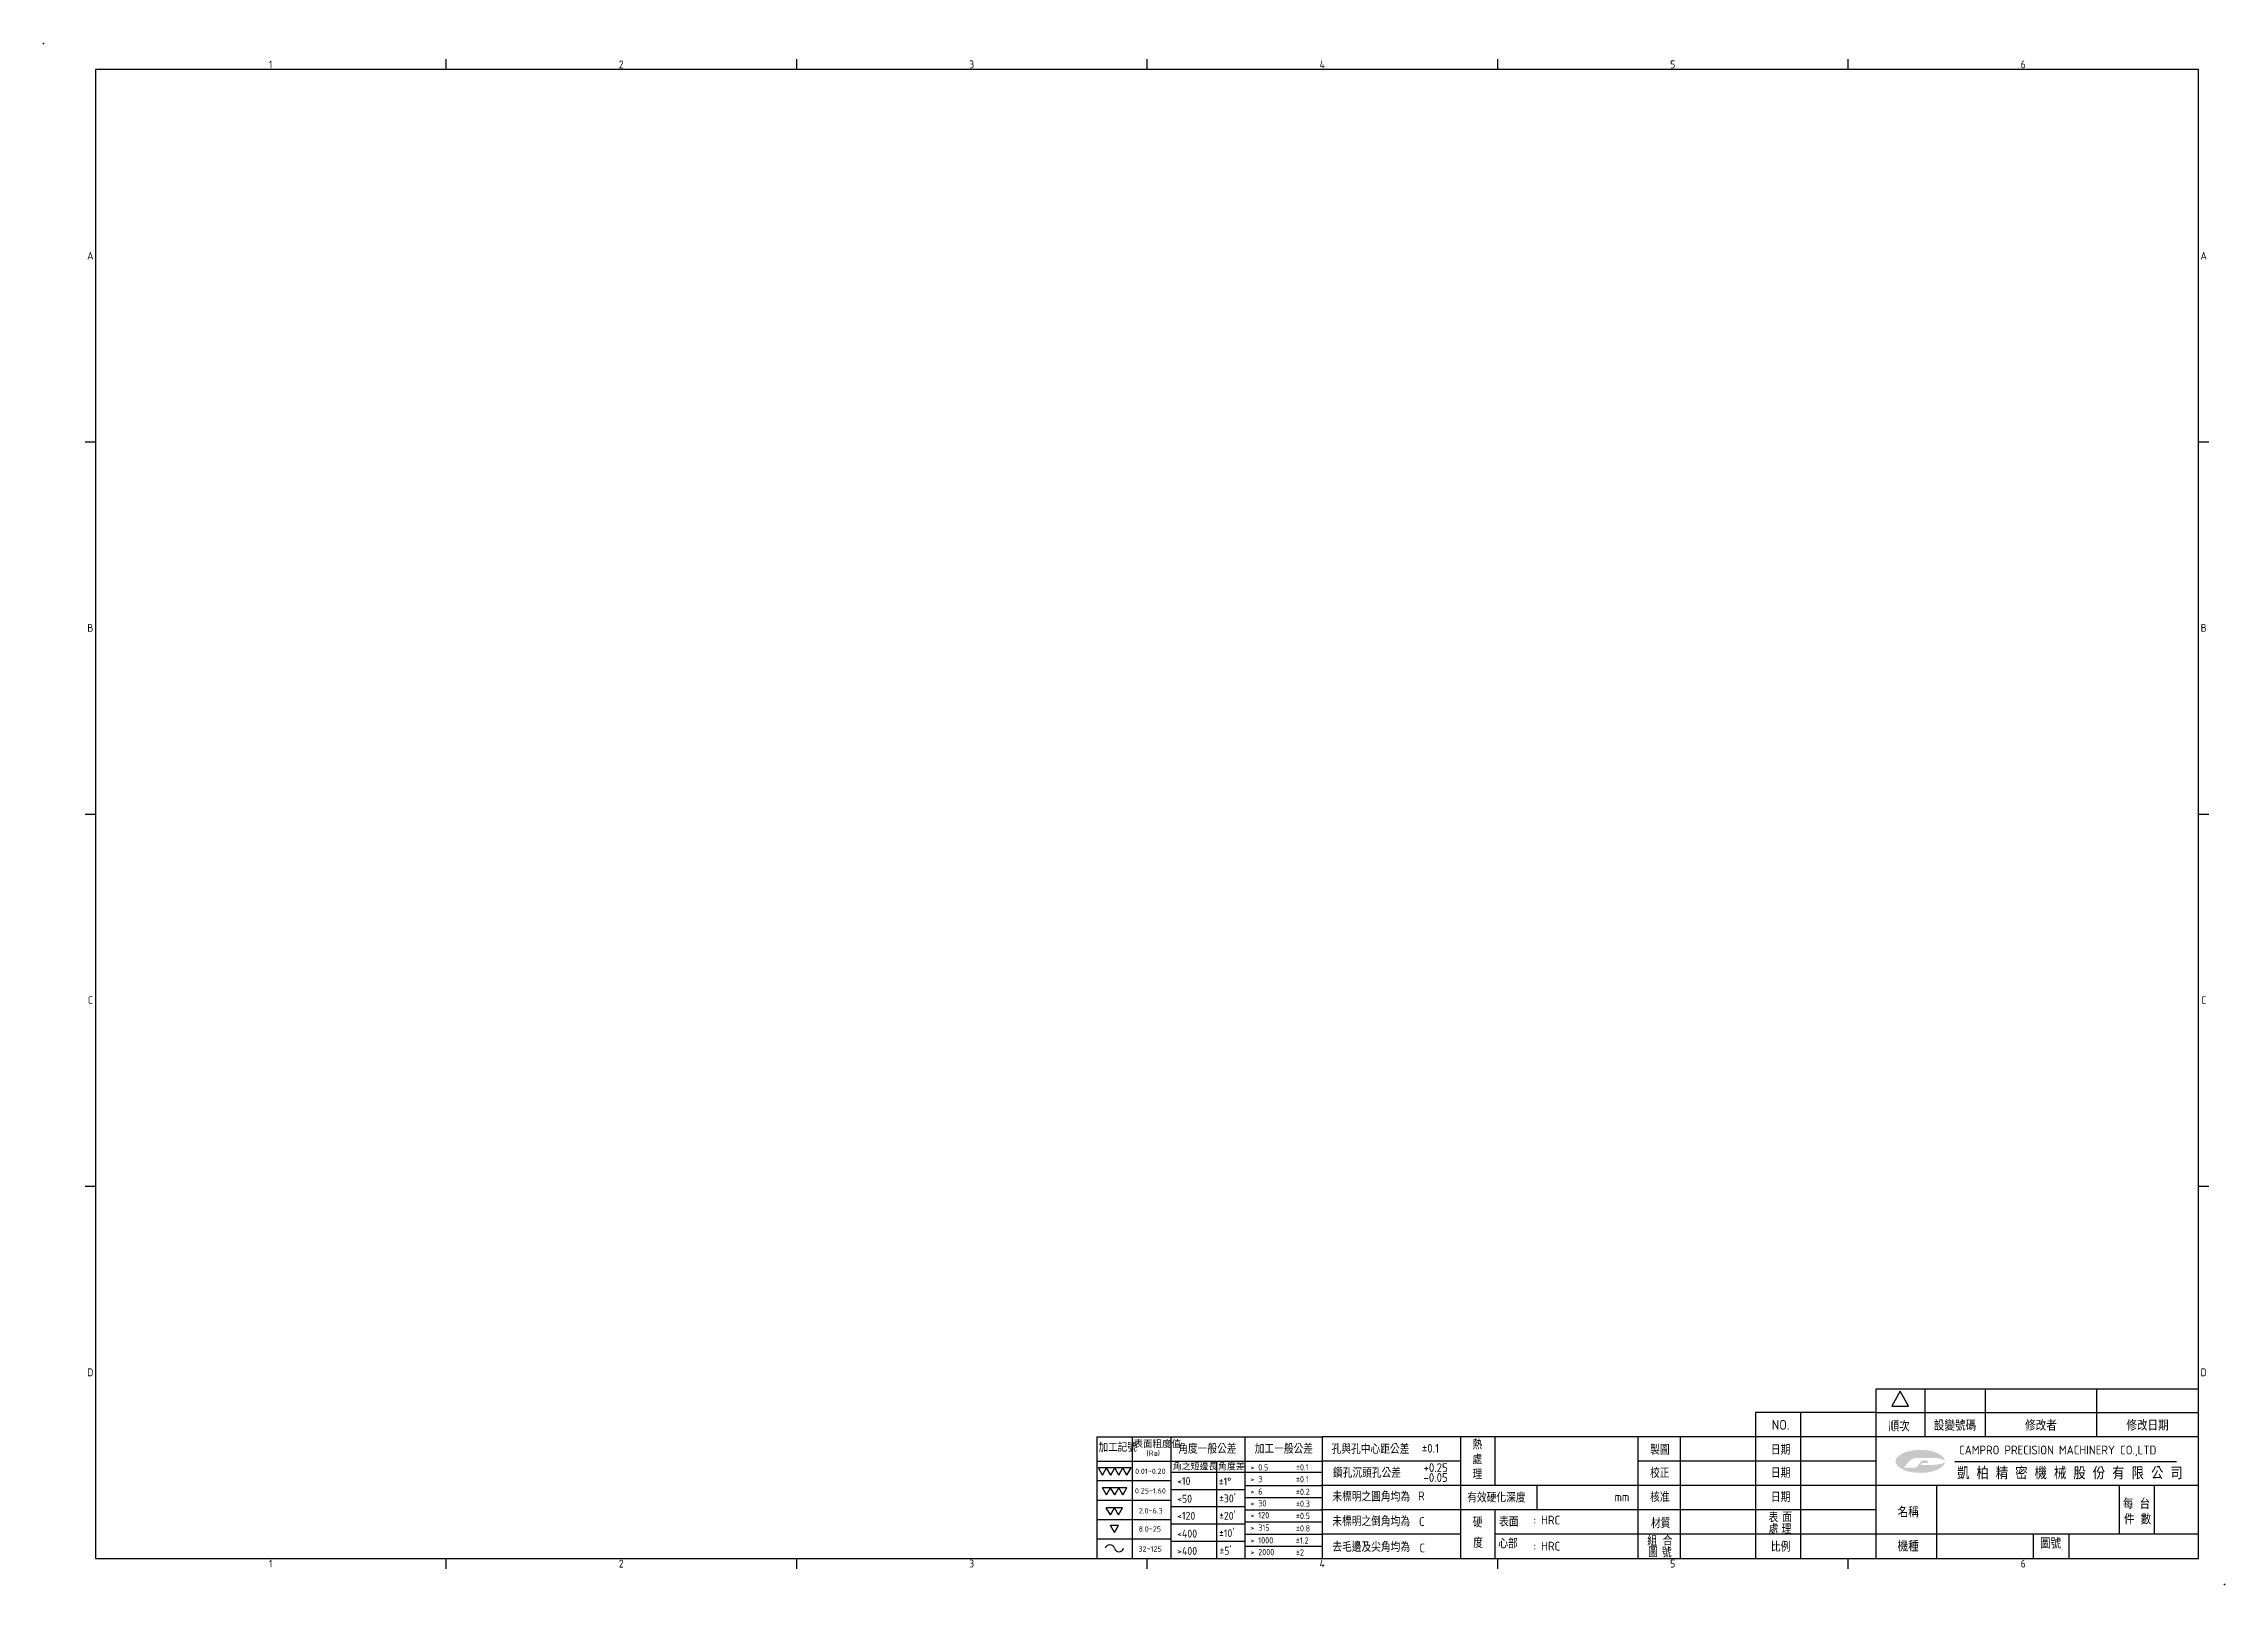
# Model space of a CAD drawing. Extents: x 899 to 1740, y -4046 to -3452.
import ezdxf
from ezdxf.enums import TextEntityAlignment as Align

# ---------------------------------------------------------------- set-up
doc = ezdxf.new("R2010")
doc.units = 0
doc.header["$LTSCALE"] = 6
doc.layers.add('BORDER', color=7, linetype='CONTINUOUS')
doc.styles.get("Standard").update_dxf_attribs({"font": 'isocp.shx', "bigfont": 'CHINESET.shx'})

msp = doc.modelspace()

# ---------------------------------------------------------------- hatches: boundary and pattern name
at = {"layer": 'BORDER', "linetype": 'Continuous'}
h = msp.add_hatch(color=13, dxfattribs=at)
edge = h.paths.add_edge_path(flags=16)
edge.add_arc((1621.77, -4001.93), 4.76, 90, 141.873)
edge.add_line((1618.03, -3999), (1616.52, -4000.91))
edge.add_line((1616.52, -4000.91), (1621.09, -4000.91))
edge.add_arc((1621.09, -4000.57), 0.34, 270, 329.53809)
edge.add_line((1621.38, -4000.75), (1622.94, -3998.73))
edge.add_arc((1624.01, -3999.55), 1.36, 90, 142.44605, ccw=False)
edge.add_line((1624.01, -3998.19), (1624.75, -3998.19))
edge.add_arc((1624.75, -4000.71), 2.52, 79.45218, 90, ccw=False)
edge.add_arc((1624.94, -3999.72), 1.5, 65.79453, 79.45218, ccw=False)
edge.add_arc((1625.22, -3999.09), 0.819, 42.65846, 65.79453, ccw=False)
edge.add_arc((1625.64, -3998.7), 0.249, 0, 42.65846, ccw=False)
edge.add_arc((1625.64, -3998.7), 0.249, 317.34154, 360, ccw=False)
edge.add_arc((1625.22, -3998.32), 0.819, 294.20547, 317.34154, ccw=False)
edge.add_arc((1624.94, -3997.69), 1.5, 280.54782, 294.20547, ccw=False)
edge.add_arc((1624.75, -3996.7), 2.52, 270, 280.54782, ccw=False)
edge.add_line((1624.75, -3999.21), (1623.42, -3999.21))
edge.add_line((1623.42, -3999.21), (1622.89, -3999.89))
edge.add_line((1622.89, -3999.89), (1626.75, -3999.89))
edge.add_arc((1626.75, -3977.12), 22.78, 270, 275.77672)
edge.add_arc((1627.83, -3987.8), 12.04, 275.77672, 283.725)
edge.add_arc((1629.45, -3994.44), 5.21, 283.725, 300.52521)
edge.add_arc((1631.86, -3998.53), 0.451, 300.52521, 360)
edge.add_arc((1631.86, -3998.53), 0.451, 0, 59.47479)
edge.add_arc((1629.45, -4002.63), 5.21, 59.47479, 76.275)
edge.add_arc((1627.83, -4009.27), 12.04, 76.275, 84.22328)
edge.add_arc((1626.75, -4019.95), 22.78, 84.22328, 90)
edge.add_line((1626.75, -3997.17), (1621.77, -3997.17))
edge = h.paths.add_edge_path()
edge.add_arc((1630.1, -3998.53), 2.21, 318.26218, 401.73782)
edge.add_arc((1626.64, -4001.62), 6.85, 41.73782, 65.09523)
edge.add_arc((1624.32, -4006.61), 12.36, 65.09523, 79.11416)
edge.add_arc((1622.8, -4014.56), 20.45, 79.11416, 90)
edge.add_arc((1622.8, -4014.56), 20.45, 90, 100.88584)
edge.add_arc((1621.27, -4006.61), 12.36, 100.88584, 114.90477)
edge.add_arc((1618.95, -4001.62), 6.85, 114.90477, 138.26218)
edge.add_arc((1615.49, -3998.53), 2.21, 138.26218, 180)
edge.add_arc((1615.49, -3998.53), 2.21, 180, 221.73782)
edge.add_arc((1618.95, -3995.45), 6.85, 221.73782, 245.09523)
edge.add_arc((1621.27, -3990.45), 12.36, 245.09523, 259.11416)
edge.add_arc((1622.8, -3982.5), 20.45, 259.11416, 270)
edge.add_arc((1622.8, -3982.5), 20.45, 270, 280.88584)
edge.add_arc((1624.32, -3990.45), 12.36, 280.88584, 294.90477)
edge.add_arc((1626.64, -3995.45), 6.85, 294.90477, 318.26218)

# ---------------------------------------------------------------- linework, layer by layer
at = {"layer": 'BORDER', "color": 13}
for p, q in [((1730.05, -3461.95), (919.05, -3461.95)), ((919.05, -3461.95), (919.05, -4035.95)), ((1054.21, -3457.95), (1054.21, -3461.95)), ((1189.38, -3457.95), (1189.38, -3461.95)), ((1324.55, -3457.95), (1324.55, -3461.95)), ((1459.71, -3457.95), (1459.71, -3461.95)), ((1594.88, -3457.95), (1594.88, -3461.95)), ((1730.05, -4035.95), (1730.05, -3461.95)), ((915.05, -3605.45), (919.05, -3605.45)), ((1730.05, -3605.45), (1734.05, -3605.45)), ((915.05, -3748.95), (919.05, -3748.95)), ((1730.05, -3748.95), (1734.05, -3748.95)), ((915.05, -3892.45), (919.05, -3892.45)), ((1730.05, -3892.45), (1734.05, -3892.45)), ((1605.61, -3970.67), (1605.61, -4035.95)), ((1730.05, -3970.67), (1605.61, -3970.67)), ((1615.05, -3971.44), (1611.79, -3977.27)), ((1611.79, -3977.27), (1618.29, -3977.27)), ((1618.29, -3977.27), (1615.05, -3971.44)), ((1624.48, -3970.67), (1624.48, -3989.03)), ((1647.85, -3970.67), (1647.85, -3989.03)), ((1690.78, -3970.67), (1690.78, -3989.03)), ((1559.21, -3979.65), (1559.21, -4035.95)), ((1605.61, -3979.65), (1559.21, -3979.65)), ((1576.55, -3979.65), (1576.55, -4035.95)), ((1730.05, -3979.85), (1605.61, -3979.85)), ((1305.23, -3989.03), (1305.23, -4029.77)), ((1305.23, -3989.03), (1305.23, -4035.95)), ((1305.23, -3989.03), (1392.13, -3989.03)), ((1318.81, -3989.03), (1318.81, -4035.95)), ((1333.75, -3989.03), (1333.75, -4035.95)), ((1362.26, -3989.03), (1362.26, -4035.95)), ((1392.13, -3989.03), (1392.13, -4029.77)), ((1392.13, -3989.03), (1392.13, -4035.95)), ((1605.61, -3989.03), (1392.13, -3989.03)), ((1445.48, -3989.03), (1445.48, -4035.95)), ((1445.48, -3989.03), (1445.48, -4035.95)), ((1458.74, -3989.03), (1458.74, -4007.8)), ((1513.82, -3989.03), (1513.82, -4035.95)), ((1530.14, -3989.03), (1530.14, -4035.95)), ((1730.05, -3989.03), (1605.61, -3989.03)), ((1305.23, -3998.41), (1392.13, -3998.41)), ((1307.43, -4003.8), (1305.86, -4001.08)), ((1315.27, -4001.08), (1305.86, -4001.08)), ((1307.43, -4003.8), (1309, -4001.08)), ((1310.57, -4003.8), (1309, -4001.08)), ((1310.57, -4003.8), (1312.13, -4001.08)), ((1313.7, -4003.8), (1312.13, -4001.08)), ((1313.7, -4003.8), (1315.27, -4001.08)), ((1316.84, -4003.8), (1315.27, -4001.08)), ((1318.41, -4001.08), (1315.27, -4001.08)), ((1316.84, -4003.8), (1318.41, -4001.08)), ((1333.75, -4002.66), (1362.26, -4002.66)), ((1351.4, -3998.41), (1351.4, -4035.95)), ((1362.26, -4002.66), (1392.13, -4002.66)), ((1445.48, -3998.41), (1392.13, -3998.41)), ((1605.61, -3998.41), (1513.82, -3998.41)), ((1305.23, -4005.92), (1333.75, -4005.92)), ((1308.96, -4011.44), (1307.39, -4008.73)), ((1316.8, -4008.73), (1307.39, -4008.73)), ((1308.96, -4011.44), (1310.53, -4008.73)), ((1312.09, -4011.44), (1310.53, -4008.73)), ((1312.09, -4011.44), (1313.66, -4008.73)), ((1315.23, -4011.44), (1313.66, -4008.73)), ((1315.23, -4011.44), (1316.8, -4008.73)), ((1333.75, -4009.31), (1362.26, -4009.31)), ((1362.26, -4007.8), (1392.13, -4007.8)), ((1605.61, -4007.8), (1391.61, -4007.8)), ((1474.84, -4007.8), (1474.84, -4017.18)), ((1730.05, -4007.8), (1605.61, -4007.8)), ((1629.07, -4007.8), (1629.07, -4035.95)), ((1699.45, -4007.8), (1699.45, -4026.57)), ((1712.91, -4007.8), (1712.91, -4026.57)), ((1305.23, -4013.43), (1333.75, -4013.43)), ((1310.42, -4019.16), (1308.85, -4016.45)), ((1315.12, -4016.45), (1308.85, -4016.45)), ((1310.42, -4019.16), (1311.99, -4016.45)), ((1313.55, -4019.16), (1311.99, -4016.45)), ((1313.55, -4019.16), (1315.12, -4016.45)), ((1333.75, -4015.96), (1362.26, -4015.96)), ((1362.26, -4012.49), (1392.13, -4012.49)), ((1362.26, -4017.18), (1392.13, -4017.18)), ((1605.61, -4017.18), (1391.61, -4017.18)), ((1458.74, -4017.18), (1458.74, -4035.95)), ((1305.23, -4020.93), (1333.75, -4020.93)), ((1313.55, -4023.26), (1310.42, -4023.26)), ((1311.99, -4025.98), (1310.42, -4023.26)), ((1311.99, -4025.98), (1313.55, -4023.26)), ((1333.75, -4022.61), (1362.26, -4022.61)), ((1362.26, -4021.87), (1392.13, -4021.87)), ((1362.26, -4026.57), (1392.13, -4026.57)), ((1445.48, -4026.57), (1392.13, -4026.57)), ((1605.61, -4026.57), (1458.74, -4026.57)), ((1730.05, -4026.57), (1605.61, -4026.57)), ((1666.3, -4026.57), (1666.3, -4035.95)), ((1680.07, -4026.57), (1680.07, -4035.95)), ((919.05, -4035.95), (1730.05, -4035.95)), ((1054.21, -4035.95), (1054.21, -4039.95)), ((1189.38, -4035.95), (1189.38, -4039.95)), ((1305.23, -4028.44), (1333.75, -4028.44)), ((1324.55, -4035.95), (1324.55, -4039.95)), ((1333.75, -4029.26), (1362.26, -4029.26)), ((1362.26, -4031.26), (1392.13, -4031.26)), ((1459.71, -4035.95), (1459.71, -4039.95)), ((1594.88, -4035.95), (1594.88, -4039.95))]:
    msp.add_line(p, q, dxfattribs=at)
at = {"layer": 'BORDER', "color": 13, "linetype": 'Continuous'}
msp.add_line((1636.04, -3998.53), (1721.63, -3998.53), dxfattribs=at)
at = {"layer": 'BORDER', "color": 13}
for centre, start, end in [((1310.22, -4032.52), 14.86212, 165.13648), ((1313.76, -4031.58), 194.86212, 345.13648)]:
    msp.add_arc(centre, 1.83, start, end, dxfattribs=at)
for p in [(899.05, -3451.95), (1740.05, -4045.95)]:
    msp.add_point(p, dxfattribs=at)

# ---------------------------------------------------------------- texts
for s, height, p in [('NO.', 3.77, (1568.89, -3984.44)), ('順次', 4.08, (1614.61, -3984.77)), ('設變號碼', 4.08, (1636.16, -3984.44)), ('修改者', 4.08, (1669.31, -3984.44)), ('修改日期', 4.08, (1710.41, -3984.44)), ('角度一般公差', 3.57, (1347.84, -3993.42)), ('加工一般公差', 3.57, (1377.33, -3993.42)), ('孔與孔中心距公差', 3.57, (1410.74, -3993.52)), ('%%P0.1', 3.395, (1433.86, -3993.49)), ('熱', 3.57, (1451.95, -3991.78)), ('製圖', 3.77, (1522.34, -3993.82)), ('日期', 3.77, (1568.89, -3993.82)), ('鑽孔沉頭孔公差', 3.57, (1409.38, -4002.68)), ('-0.05', 3.395, (1435.86, -4004.75)), ('+0.25', 3.395, (1435.88, -4000.95)), ('理', 3.57, (1451.95, -4003.32)), ('處', 3.57, (1451.95, -3997.55)), ('校正', 3.77, (1522.34, -4002.74)), ('日期', 3.77, (1568.89, -4002.74)), ('未標明之圓角均為', 3.57, (1411.03, -4011.87)), ('R', 3.39, (1430.37, -4011.87)), ('有效硬化深度', 3.57, (1459.3, -4012.25)), ('mm', 3.395, (1507.71, -4012.25)), ('核准', 3.77, (1522.34, -4012.07)), ('日期', 3.77, (1568.89, -4012.07)), ('未標明之倒角均為', 3.57, (1411.01, -4021.39)), ('表面', 3.57, (1464.09, -4021.54)), (': HRC', 3.395, (1478.76, -4021.16)), ('表', 3.77, (1566.14, -4019.9)), ('面', 3.77, (1571.45, -4019.9)), ('名稱', 4.08, (1618.1, -4017.87)), ('每 台', 4.08, (1706.18, -4014.64)), ('件 數', 4.08, (1706.57, -4020.6)), ('C', 3.39, (1430.54, -4021.74)), ('硬', 3.39, (1452.03, -4021.92)), ('度', 3.39, (1452.25, -4029.69)), ('心部', 3.57, (1463.78, -4029.94)), ('組', 3.77, (1519.36, -4028.92)), ('材質', 3.77, (1522.66, -4022.14)), ('合', 3.77, (1525.32, -4028.92)), ('處', 3.77, (1566.19, -4024.48)), ('理', 3.77, (1571.18, -4024.48)), ('圖號', 4.08, (1673.01, -4029.92)), ('去毛邊及尖角均為', 3.57, (1411.03, -4031.28)), ('C', 3.39, (1430.72, -4031.91)), (': HRC', 3.395, (1478.76, -4031.21)), ('圖', 3.77, (1519.69, -4033.39)), ('號', 3.77, (1525, -4033.42)), ('比例', 3.77, (1568.89, -4031.22)), ('機種', 4.08, (1618.1, -4031.03))]:
    msp.add_text(s, height=height, dxfattribs=at).set_placement(p, align=Align.MIDDLE)
for s, height, p in [('加工記號', 3.06, (1305.91, -3994.8)), ('表面粗度值', 2.716, (1319.34, -3993.33)), ('(Ra)', 2.073, (1324.32, -3996.42)), ('CAMPRO PRECISION MACHINERY CO.,LTD', 3.4, (1637.7, -3995.86)), ('0.01~0.20', 2.04, (1319.96, -4003.37)), ('角之短邊長', 2.55, (1334.51, -4001.91)), ('角度差', 2.55, (1351.96, -4001.95)), ('> 0.5', 2.444, (1364.47, -4002.05)), ('%%P0.1', 2.444, (1382, -4002.05)), ('0.25~1.60', 2.04, (1319.89, -4010.92)), ('<10', 3.06, (1336.18, -4007.64)), ('<50', 3.06, (1336.18, -4014.46)), ('%%P1%%D', 3.06, (1352.24, -4007.83)), ("%%P30'", 3.06, (1352.33, -4014.35)), ('> 3', 2.444, (1364.47, -4006.59)), ('> 6', 2.444, (1364.47, -4011.37)), ('%%P0.1', 2.444, (1382, -4006.64)), ('%%P0.2', 2.444, (1382, -4011.48)), ('2.0~6.3', 2.04, (1321.4, -4018.6)), ('<120', 3.06, (1336.18, -4021.03)), ("%%P20'", 3.06, (1352.33, -4021.04)), ('> 30', 2.444, (1364.47, -4015.91)), ('> 120', 2.444, (1364.47, -4020.52)), ('%%P0.3', 2.444, (1382, -4016.07)), ('%%P0.5', 2.444, (1382, -4020.74)), ('8.0~25', 2.04, (1321.3, -4025.63)), ('<400', 3.06, (1336.18, -4027.93)), ("%%P10'", 3.06, (1352.33, -4027.74)), ('> 315', 2.444, (1364.47, -4025.31)), ('> 1000', 2.444, (1364.47, -4030.19)), ('%%P0.8', 2.444, (1382, -4025.58)), ('%%P1.2', 2.444, (1382, -4030.24)), ('32~125', 2.04, (1321.23, -4033.31)), ('>400', 3.06, (1336.18, -4034.59)), ("%%P5'", 3.06, (1352.49, -4034.51)), ('> 2000', 2.444, (1364.47, -4034.72)), ('%%P2', 2.444, (1382, -4034.89))]:
    msp.add_text(s, height=height, dxfattribs=at).set_placement(p)
at = {"layer": 'BORDER', "color": 13, "linetype": 'Continuous'}
msp.add_text('凱 柏 精 密 機 械 股 份 有 限 公 司', height=4.76, dxfattribs=at).set_placement((1636.93, -4005.45))
at = {"layer": 'BORDER', "color": 13, "char_height": 3, "attachment_point": 5}
for s, insert, width in [('1', (986.63, -3459.95), 135.1667), ('2', (1121.8, -3459.95), 135.1667), ('3', (1256.96, -3459.95), 135.1667), ('4', (1392.13, -3459.95), 135.1667), ('5', (1527.3, -3459.95), 135.1667), ('6', (1662.46, -3459.95), 135.1667), ('A', (917.05, -3533.7), 4), ('A', (1732.05, -3533.7), 4), ('B', (917.05, -3677.2), 4), ('B', (1732.05, -3677.2), 4), ('C', (917.05, -3820.7), 4), ('C', (1732.05, -3820.7), 4), ('D', (917.05, -3964.2), 4), ('D', (1732.05, -3964.2), 4), ('1', (986.63, -4037.95), 135.1667), ('2', (1121.8, -4037.95), 135.1667), ('3', (1256.96, -4037.95), 135.1667), ('4', (1392.13, -4037.95), 135.1667), ('5', (1527.3, -4037.95), 135.1667), ('6', (1662.46, -4037.95), 135.1667)]:
    msp.add_mtext(s, dxfattribs=dict(at, insert=insert, width=width))

doc.saveas('drawing.dxf')
